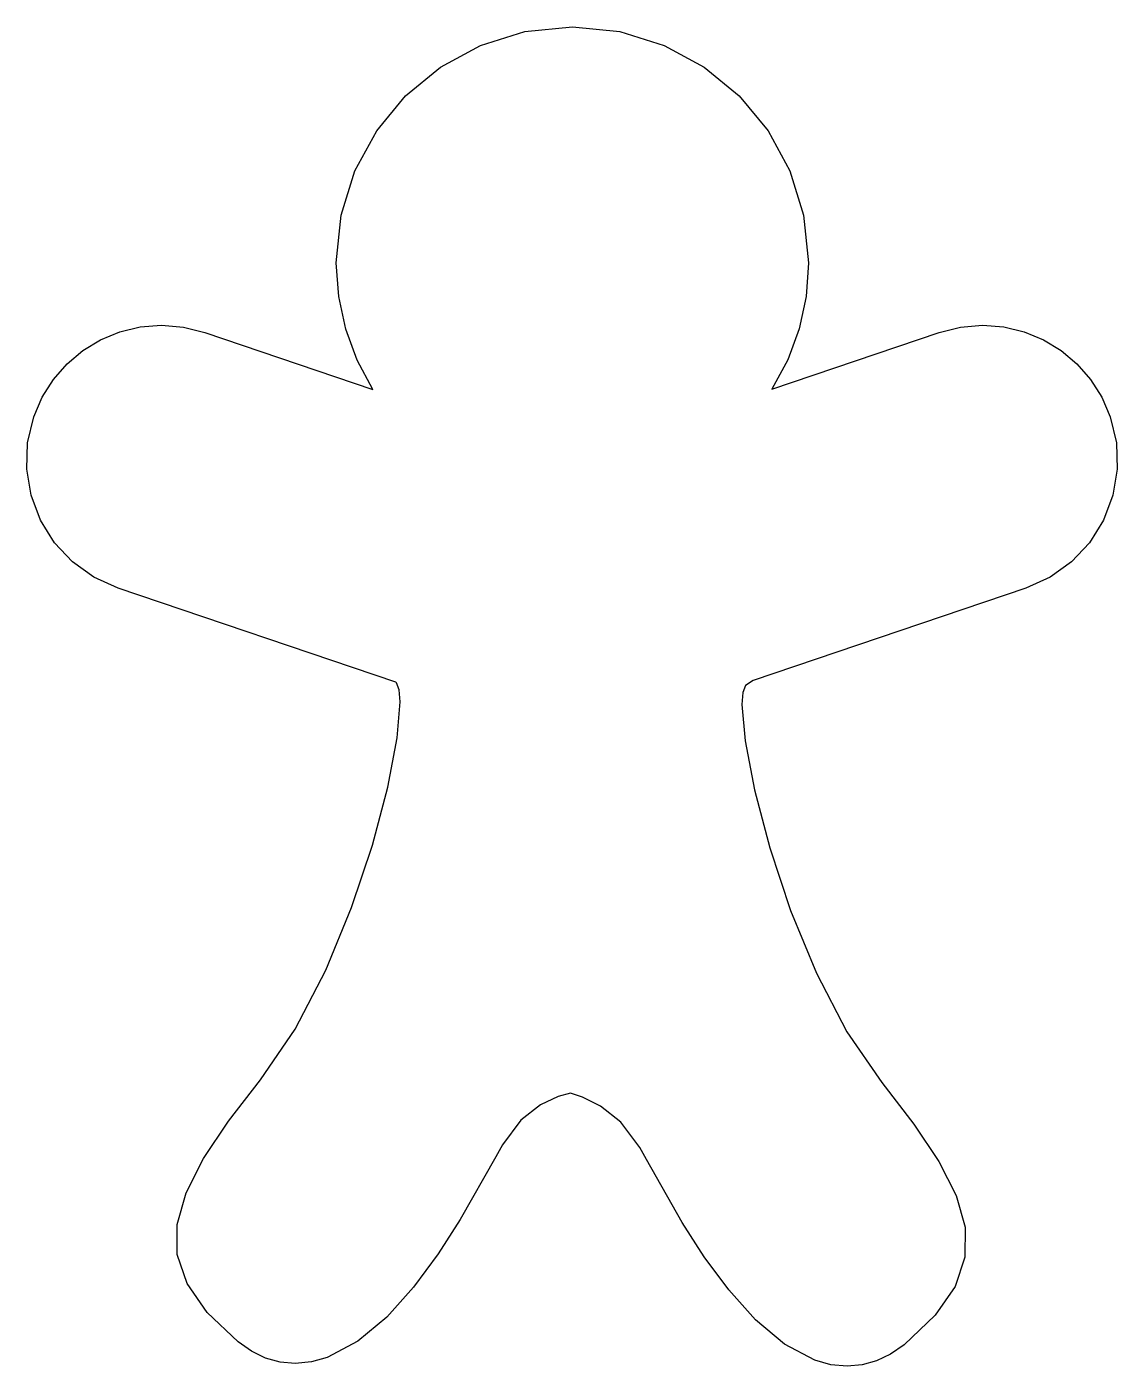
# Model space of a CAD drawing. Extents: x 47.2 to 112.2, y 80.8 to 160.7.
import ezdxf

# ---------------------------------------------------------------- set-up
doc = ezdxf.new("R2010")
doc.units = 0

msp = doc.modelspace()

# ---------------------------------------------------------------- linework, layer by layer
at = {"layer": 'OBJECTS'}
for p, q in [((76.849205, 160.449032), (79.682301, 160.735511)), ((79.682301, 160.735511), (82.515497, 160.449032)), ((74.208785, 159.627623), (76.849205, 160.449032)), ((82.515497, 160.449032), (85.155966, 159.627623)), ((71.818081, 158.328327), (74.208785, 159.627623)), ((85.155966, 159.627623), (87.546675, 158.328327)), ((69.734138, 156.608185), (71.818081, 158.328327)), ((87.546675, 158.328327), (89.630596, 156.608185)), ((68.013996, 154.524242), (69.734138, 156.608185)), ((89.630596, 156.608185), (91.350698, 154.524242)), ((66.7147, 152.133538), (68.013996, 154.524242)), ((91.350698, 154.524242), (92.649952, 152.133538)), ((65.893291, 149.493117), (66.7147, 152.133538)), ((92.649952, 152.133538), (93.471326, 149.493117)), ((65.606811, 146.660022), (65.893291, 149.493117)), ((93.471326, 149.493117), (93.75779, 146.660022)), ((65.74811, 144.644607), (65.606811, 146.660022)), ((93.75779, 146.660022), (93.617142, 144.651552)), ((66.1657, 142.699075), (65.74811, 144.644607)), ((93.617142, 144.651552), (93.201459, 142.71151)), ((51.550998, 142.061595), (52.696652, 142.53511)), ((52.696652, 142.53511), (53.915423, 142.82889)), ((53.915423, 142.82889), (55.188924, 142.929747)), ((55.188924, 142.929747), (56.496231, 142.822327)), ((56.496231, 142.822327), (57.773376, 142.502181)), ((57.773376, 142.502181), (67.791918, 139.107751)), ((66.850122, 140.845948), (66.1657, 142.699075)), ((91.582561, 139.126801), (101.544659, 142.502181)), ((93.201459, 142.71151), (92.520135, 140.862419)), ((101.544659, 142.502181), (102.822112, 142.822327)), ((102.822112, 142.822327), (104.129463, 142.929747)), ((104.129463, 142.929747), (105.40295, 142.828889)), ((105.40295, 142.828889), (106.62168, 142.535105)), ((106.62168, 142.535105), (107.767278, 142.061577)), ((50.496845, 141.421533), (51.550998, 142.061595)), ((107.767278, 142.061577), (108.821367, 141.421489)), ((49.552576, 140.628112), (50.496845, 141.421533)), ((67.791918, 139.107751), (66.850122, 140.845948)), ((92.520135, 140.862419), (91.582561, 139.126801)), ((108.821367, 141.421489), (109.765571, 140.628026)), ((48.736576, 139.69452), (49.552576, 140.628112)), ((109.765571, 140.628026), (110.581514, 139.694371)), ((48.06723, 138.633944), (48.736576, 139.69452)), ((110.581514, 139.694371), (111.25082, 138.633707)), ((47.562922, 137.459572), (48.06723, 138.633944)), ((111.25082, 138.633707), (111.755113, 137.459219)), ((47.201424, 135.910568), (47.562922, 137.459572)), ((111.755113, 137.459219), (112.116765, 135.910419)), ((47.150348, 134.344101), (47.201424, 135.910568)), ((112.116765, 135.910419), (112.167863, 134.344057)), ((47.407248, 132.797875), (47.150348, 134.344101)), ((112.167863, 134.344057), (111.910985, 132.79787)), ((47.969675, 131.309593), (47.407248, 132.797875)), ((111.910985, 132.79787), (111.348712, 131.309593)), ((48.809221, 129.958685), (47.969675, 131.309593)), ((111.348712, 131.309593), (110.508963, 129.958685)), ((49.880674, 128.815011), (48.809221, 129.958685)), ((110.508963, 129.958685), (109.437405, 128.815011)), ((51.155591, 127.90351), (49.880674, 128.815011)), ((109.437405, 128.815011), (108.162449, 127.90351)), ((52.605531, 127.249118), (51.155591, 127.90351)), ((108.162449, 127.90351), (106.712504, 127.249118)), ((69.164225, 121.63889), (52.605531, 127.249118)), ((106.712504, 127.249118), (90.45473, 121.740842)), ((69.198091, 121.608903), (69.164225, 121.63889)), ((69.359966, 121.184808), (69.198091, 121.608903)), ((90.45473, 121.740842), (90.009877, 121.435689)), ((69.417887, 120.472754), (69.359966, 121.184808)), ((89.849, 121.012711), (89.791959, 120.301636)), ((90.009877, 121.435689), (89.849, 121.012711)), ((69.234549, 118.310843), (69.417887, 120.472754)), ((89.791959, 120.301636), (89.976738, 118.1413)), ((68.673435, 115.375314), (69.234549, 118.310843)), ((89.976738, 118.1413), (90.538911, 115.2069)), ((67.759904, 111.918312), (68.673435, 115.375314)), ((90.538911, 115.2069), (91.45318, 111.750655)), ((66.519314, 108.191981), (67.759904, 111.918312)), ((91.45318, 111.750655), (92.694242, 108.024782)), ((64.977025, 104.448464), (66.519314, 108.191981)), ((92.694242, 108.024782), (94.236797, 104.281501)), ((63.158396, 100.939906), (64.977025, 104.448464)), ((94.236797, 104.281501), (96.055544, 100.773029)), ((61.088784, 97.91845), (63.158396, 100.939906)), ((96.055544, 100.773029), (98.125182, 97.751586)), ((59.172344, 95.447178), (61.088784, 97.91845)), ((98.125182, 97.751586), (100.041506, 95.280416)), ((78.834173, 96.918941), (77.784487, 96.430785)), ((79.561298, 97.111294), (78.834173, 96.918941)), ((80.276759, 96.886712), (79.561298, 97.111294)), ((81.356717, 96.349161), (80.276759, 96.886712)), ((77.784487, 96.430785), (76.609588, 95.514268)), ((82.575516, 95.382257), (81.356717, 96.349161)), ((57.679465, 93.215313), (59.172344, 95.447178)), ((76.609588, 95.514268), (75.50682, 94.036833)), ((83.707498, 93.869617), (82.575516, 95.382257)), ((100.041506, 95.280416), (101.534302, 93.048608)), ((75.50682, 94.036833), (75.113473, 93.3214)), ((84.100492, 93.154888), (83.707498, 93.869617)), ((56.648376, 91.176941), (57.679465, 93.215313)), ((75.113473, 93.3214), (72.985918, 89.579164)), ((86.228091, 89.412542), (84.100492, 93.154888)), ((101.534302, 93.048608), (102.565342, 91.010269)), ((56.117304, 89.286148), (56.648376, 91.176941)), ((102.565342, 91.010269), (103.096397, 89.119505)), ((72.985918, 89.579164), (71.671641, 87.529985)), ((56.124477, 87.497022), (56.117304, 89.286148)), ((87.542399, 87.363251), (86.228091, 89.412542)), ((103.096397, 89.119505), (103.08924, 87.330424)), ((56.708124, 85.763649), (56.124477, 87.497022)), ((71.671641, 87.529985), (70.208844, 85.54529)), ((89.005209, 85.378426), (87.542399, 87.363251)), ((103.08924, 87.330424), (102.505643, 85.597132)), ((57.906473, 84.040115), (56.708124, 85.763649)), ((70.208844, 85.54529), (68.611392, 83.762473)), ((102.505643, 85.597132), (101.307377, 83.873738)), ((90.602642, 83.59548), (89.005209, 85.378426)), ((59.757752, 82.280506), (57.906473, 84.040115)), ((68.611392, 83.762473), (66.893145, 82.318926)), ((92.320821, 82.15182), (90.602642, 83.59548)), ((101.307377, 83.873738), (99.456213, 82.114348)), ((66.893145, 82.318926), (65.067964, 81.352043)), ((60.556034, 81.72148), (59.757752, 82.280506)), ((61.389439, 81.320906), (60.556034, 81.72148)), ((94.145866, 81.184857), (92.320821, 82.15182)), ((98.657926, 81.555007), (97.824483, 81.154086)), ((99.456213, 82.114348), (98.657926, 81.555007)), ((62.25499, 81.07981), (61.389439, 81.320906)), ((63.149713, 80.999217), (62.25499, 81.07981)), ((64.119606, 81.090286), (63.149713, 80.999217)), ((65.067964, 81.352043), (64.119606, 81.090286)), ((95.094127, 80.923077), (94.145866, 81.184857)), ((96.0639, 80.832), (95.094127, 80.923077)), ((96.958826, 80.912709), (96.0639, 80.832)), ((97.824483, 81.154086), (96.958826, 80.912709))]:
    msp.add_line(p, q, dxfattribs=at)

doc.saveas('drawing.dxf')
